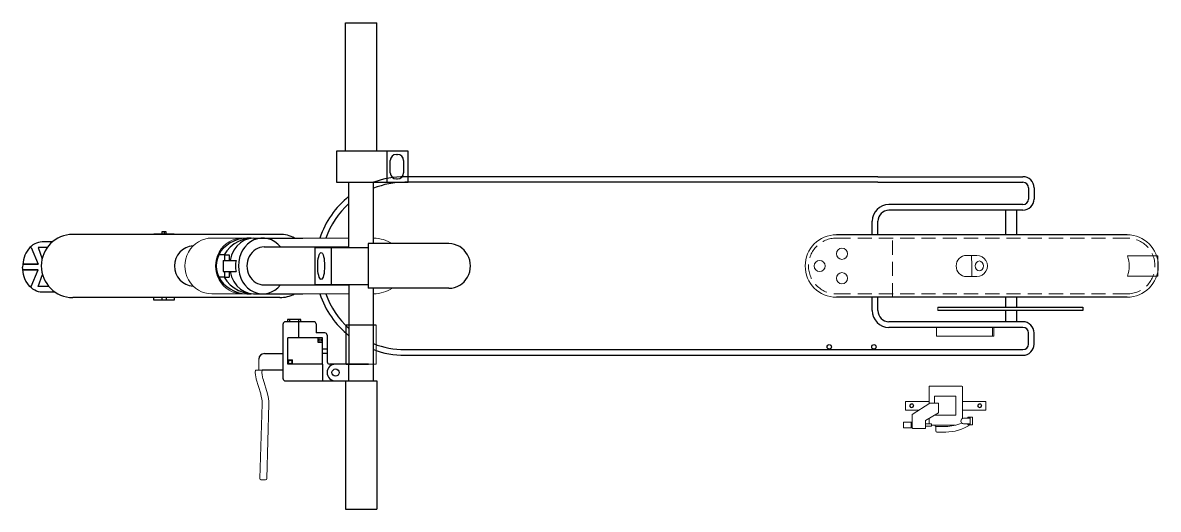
# Model space of a CAD drawing. Header units: millimetres. Extents: x 128 to 2207, y 112 to 1958.
# Drawn here: x 128 to 1146, y 112 to 548 of the extents above; entities that cross this region are included whole.
import ezdxf

# ---------------------------------------------------------------- set-up
doc = ezdxf.new("R2010")
doc.units = ezdxf.units.MM
doc.linetypes.add('TRAZOS', pattern=[19.05, 12.7, -6.35])
doc.layers.add('01_Contornos', color=7, linetype='Continuous', lineweight=20)
doc.layers.add('02_Ocultas', color=4, linetype='TRAZOS', lineweight=20)

msp = doc.modelspace()

# ---------------------------------------------------------------- linework, layer by layer
for p, q in [((417.2, 432.9), (417.2, 547.9)), ((417.2, 547.9), (445.2, 547.9)), ((445.2, 432.9), (445.2, 547.9)), ((473.2, 432.9), (409.2, 432.9)), ((409.2, 432.9), (409.2, 404.9)), ((454.2, 432.9), (454.2, 404.9)), ((462.7, 429.9), (463.7, 429.9)), ((473.2, 404.9), (473.2, 432.9)), ((457.2, 413.4), (457.2, 424.4)), ((469.2, 424.4), (469.2, 413.4)), ((462.7, 407.9), (463.7, 407.9)), ((409.2, 404.9), (473.2, 404.9)), ((1008.6, 379.9), (1008.6, 357.9)), ((1018.6, 379.9), (1018.6, 357.9)), ((263.5, 358.4), (245.5, 358.4)), ((245.5, 358.4), (245.5, 358.2)), ((254.5, 360.4), (252.5, 360.4)), ((252.5, 360.4), (252.5, 358.4)), ((256.5, 360.4), (254.5, 360.4)), ((254.5, 360.4), (254.5, 358.4)), ((256.5, 358.4), (256.5, 360.4)), ((263.5, 358.4), (263.5, 358.2)), ((335.1, 354.9), (378.8, 354.9)), ((344.3, 346.9), (420.2, 346.9)), ((389.7, 346.4), (389.7, 313.4)), ((389.7, 346.4), (437.3, 346.4)), ((404.2, 346.4), (404.2, 313.4)), ((509.8, 349.9), (437.3, 349.9)), ((437.3, 349.9), (437.3, 309.9)), ((437.3, 346.4), (437.3, 313.4)), ((308.6, 339.9), (303.6, 339.9)), ((308.6, 339.9), (308.6, 334.9)), ((308.6, 339.9), (312.9, 339.9)), ((312.9, 339.9), (312.9, 334.9)), ((307.5, 334.9), (319, 334.9)), ((307.5, 334.9), (307.5, 324.9)), ((308.6, 319.9), (303.6, 319.9)), ((307.5, 324.9), (319, 324.9)), ((308.6, 324.9), (308.6, 319.9)), ((308.6, 319.9), (312.9, 319.9)), ((312.9, 324.9), (312.9, 319.9)), ((344.3, 312.9), (420.2, 312.9)), ((389.7, 313.4), (437.3, 313.4)), ((509.8, 309.9), (437.3, 309.9)), ((245.5, 299.4), (245.5, 301.6)), ((263.5, 299.4), (245.5, 299.4)), ((252.5, 301.6), (252.5, 299.4)), ((256.5, 301.6), (256.5, 299.4)), ((263.5, 301.6), (263.5, 299.4)), ((335.1, 304.9), (378.8, 304.9)), ((1008.6, 301.9), (1008.6, 292.9)), ((1018.6, 301.9), (1018.6, 292.9)), ((1008.6, 289.9), (1008.6, 279.9)), ((1018.6, 289.9), (1018.6, 279.9)), ((361.2, 228.9), (361.2, 277.9)), ((388.7, 279.9), (363.2, 279.9)), ((377.2, 281.9), (365.2, 281.9)), ((365.2, 281.9), (365.2, 279.9)), ((367.2, 279.9), (367.2, 281.9)), ((375.2, 265.5), (375.2, 281.9)), ((377.2, 279.9), (377.2, 281.9)), ((390.7, 277.9), (390.7, 269.9)), ((417.7, 261.9), (417.7, 276.9)), ((444.7, 276.9), (417.7, 276.9)), ((365.6, 241.9), (365.6, 265.5)), ((396.4, 265.5), (365.6, 265.5)), ((398.7, 269.9), (390.7, 269.9)), ((392.4, 265.5), (392.4, 261.5)), ((396.4, 241.9), (396.4, 265.5)), ((400.7, 267.9), (400.7, 243.9)), ((392.4, 261.5), (396.4, 261.5)), ((396.4, 255.7), (400.7, 255.7)), ((417.7, 241.9), (417.7, 261.9)), ((365.6, 245.9), (369.6, 245.9)), ((369.6, 241.9), (369.6, 245.9)), ((396.4, 251.7), (400.7, 251.7)), ((396.4, 241.9), (365.6, 241.9)), ((396.4, 241.9), (396.4, 226.9)), ((437.8, 241.9), (402.7, 241.9)), ((417.7, 241.9), (437.8, 241.9)), ((363.2, 226.9), (445.2, 226.9)), ((417.2, 226.9), (417.2, 111.9)), ((417.2, 226.9), (440.6, 226.9)), ((445.2, 226.9), (445.2, 111.9)), ((417.2, 111.9), (445.2, 111.9))]:
    msp.add_line(p, q)
at = {"color": 40, "true_color": 0xf8d731}
for p, q in [((894.2, 409.9), (470.2, 409.9)), ((894.2, 409.9), (1024.2, 409.9)), ((420.2, 346.4), (420.2, 404.9)), ((442.2, 366.9), (442.2, 404.9)), ((894.2, 404.9), (470.2, 404.9)), ((894.2, 404.9), (1024.2, 404.9)), ((1029.2, 399.9), (1029.2, 389.9)), ((1034.2, 399.9), (1034.2, 389.9)), ((1024.2, 384.9), (904.2, 384.9)), ((1024.2, 379.9), (904.2, 379.9)), ((442.2, 349.9), (442.2, 366.9)), ((889.2, 357.9), (889.2, 369.9)), ((894.2, 357.9), (894.2, 369.9)), ((358.2, 358.2), (172.8, 358.2)), ((1117.6, 357.9), (857.1, 357.9)), ((135.5, 346.4), (134.3, 346.4)), ((135.5, 346.4), (141.8, 331.4)), ((149.9, 346.4), (141.8, 346.4)), ((141.8, 346.4), (145.2, 336.2)), ((154.5, 351.4), (145.3, 351.4)), ((141.8, 331.4), (128, 331.4)), ((141.8, 331.4), (128, 331.4)), ((141.8, 331.4), (128, 331.4)), ((128, 331.4), (141.8, 331.4)), ((141.8, 326.4), (128, 326.4)), ((141.8, 326.4), (128, 326.4)), ((141.8, 326.4), (128, 326.4)), ((128, 326.4), (141.8, 326.4)), ((135.5, 311.4), (141.8, 326.4)), ((141.8, 311.4), (145.5, 322.4)), ((135.5, 311.4), (134.3, 311.4)), ((151.4, 311.4), (141.8, 311.4)), ((157, 306.4), (145.3, 306.4)), ((420.2, 313.4), (420.2, 241.9)), ((442.2, 226.9), (442.2, 309.9)), ((358.2, 301.6), (172.8, 301.6)), ((1117.6, 301.9), (857.1, 301.9)), ((889.2, 289.9), (889.2, 301.9)), ((894.2, 289.9), (894.2, 301.9)), ((948, 292.9), (1078, 292.9)), ((1078, 289.9), (948, 289.9)), ((1078, 292.9), (1078, 289.9)), ((1024.2, 279.9), (904.2, 279.9)), ((1024.2, 274.9), (904.2, 274.9)), ((1029.2, 259.9), (1029.2, 269.9)), ((1034.2, 259.9), (1034.2, 269.9)), ((470.2, 254.9), (894.2, 254.9)), ((894.2, 254.9), (1024.2, 254.9)), ((344.4, 251.4), (361.2, 251.4)), ((470.2, 249.9), (894.2, 249.9)), ((894.2, 249.9), (1024.2, 249.9)), ((361.2, 236.4), (342.4, 236.4)), ((420.2, 226.9), (420.2, 241.9))]:
    msp.add_line(p, q, dxfattribs=at)
for centre, radius in [((394.4, 263.5), 1.1), ((850.7, 257.4), 2), ((890.7, 257.4), 2), ((367.6, 243.9), 1.6), ((408.2, 234.4), 3.2)]:
    msp.add_circle(centre, radius)
for centre, radius, start, end in [((462.7, 424.4), 5.5, 90, 180), ((463.7, 424.4), 5.5, 0, 90), ((462.7, 413.4), 5.5, 180, 270), ((463.7, 413.4), 5.5, 270, 0), ((470.2, 329.9), 80, 110.3641, 110.4796), ((281.8, 329.9), 18, 93.8136, 266.1864), ((363.2, 277.9), 2, 90, 180), ((388.7, 277.9), 2, 0, 90), ((398.7, 267.9), 2, 0, 90), ((402.7, 243.9), 2, 180, 270), ((408.2, 234.4), 7.5, 90, 270), ((363.2, 228.9), 2, 180, 270)]:
    msp.add_arc(centre, radius, start, end)
for centre, radius, start, end in [((470.2, 329.9), 80, 90, 110.4796), ((1024.2, 399.9), 10, 0, 90), ((470.2, 329.9), 75, 90, 111.913), ((1024.2, 399.9), 5, 0, 90), ((470.2, 329.9), 80, 128.6729, 161.79), ((1024.2, 389.9), 10, 270, 0), ((1024.2, 389.9), 5, 270, 0), ((470.2, 329.9), 75, 131.7999, 160.5288), ((904.2, 369.9), 15, 90, 180), ((904.2, 369.9), 10, 90, 180), ((172.8, 329.9), 28.3, 90, 270), ((358.2, 329.9), 28.3, 61.9993, 90), ((358.2, 329.9), 28.3, 270, 298.0007), ((470.2, 329.9), 80, 198.21, 231.3271), ((470.2, 329.9), 75, 199.4712, 228.2001), ((904.2, 289.9), 15, 180, 270), ((904.2, 289.9), 10, 180, 270), ((1024.2, 269.9), 10, 0, 90), ((1024.2, 269.9), 5, 0, 90), ((470.2, 329.9), 75, 248.087, 270), ((470.2, 329.9), 80, 249.5204, 270), ((1024.2, 259.9), 10, 270, 0), ((1024.2, 259.9), 5, 270, 0), ((344.4, 246.4), 5, 90, 180)]:
    msp.add_arc(centre, radius, start, end, dxfattribs=at)
for centre, major_axis, ratio, start_param, end_param in [((335.1, 329.9), (-29, 0), 0.86273, 4.55867, 5.871668), ((335.1, 329.9), (0, -25), 0.869333, 2.961996, 4.511031), ((342.9, 329.9), (0, -25), 0.869333, 2.318559, 7.106219), ((330.2, 329.9), (-29, 0), 0.86273, 4.627436, 7.938934), ((324.8, 329.9), (-29, 0), 0.86273, 4.712389, 4.712399), ((344.3, 329.9), (0, 17), 0.909107, 0, 3.141593), ((509.8, 329.9), (0, -20), 0.965926, 0, 3.141593), ((340.3, 329.9), (0, -25), 0.869333, 4.511031, 4.913747), ((335.1, 329.9), (-29, 0), 0.86273, 0.411517, 1.724515), ((335.1, 329.9), (0, -25), 0.869333, 4.913747, 6.462782)]:
    msp.add_ellipse(centre, major_axis=major_axis, ratio=ratio, start_param=start_param, end_param=end_param)
msp.add_ellipse((145.3, 328.9), major_axis=(0, 22.5), ratio=0.777778, start_param=6.283185, end_param=7.853982, dxfattribs=at)
msp.add_ellipse((395.3, 329.9), major_axis=(0, -12), ratio=0.258819)
at = {"color": 40, "true_color": 0xf8d731, "extrusion": (0, 0, -1)}
msp.add_ellipse((145.3, 328.9), major_axis=(0, -22.5), ratio=0.777778, start_param=6.283185, end_param=7.853982, dxfattribs=at)
at = {"layer": '01_Contornos', "color": 40, "true_color": 0xf8d731}
for p, q in [((297.4, 354.9), (420.2, 354.9)), ((982.8, 339.4), (973.6, 339.4)), ((978.4, 329.9), (978.2, 339.4)), ((1145.3, 338.9), (1118, 338.9)), ((1145.3, 320.9), (1145.3, 338.9)), ((978.4, 329.9), (978.4, 320.4)), ((982.8, 320.4), (973.6, 320.4)), ((1118, 320.9), (1145.3, 320.9)), ((297.4, 304.9), (420.2, 304.9)), ((948, 289.9), (948, 292.9)), ((946.7, 274.9), (946.7, 266.9)), ((996.9, 274.9), (996.9, 266.9)), ((998.3, 274.9), (998.3, 266.9)), ((946.7, 266.9), (998.3, 266.9)), ((339.4, 236.4), (339.4, 246.4)), ((336.4, 236.4), (342.4, 236.4)), ((337.1, 228.6), (341.2, 215.2)), ((343.2, 228.6), (347.2, 215.2)), ((342.4, 206.5), (340.4, 139.4)), ((348.5, 206.5), (346.5, 139.4)), ((345.5, 138.4), (341.4, 138.4))]:
    msp.add_line(p, q, dxfattribs=at)
at = {"layer": '01_Contornos'}
for p, q in [((444.7, 276.9), (444.7, 241.9)), ((444.7, 241.9), (437.8, 241.9)), ((940.1, 221.6), (940.1, 206.7)), ((969.6, 222.1), (940.6, 222.1)), ((970.1, 193.2), (970.1, 221.6)), ((919.1, 208.1), (919.1, 201.1)), ((940.1, 208.6), (919.6, 208.6)), ((940.7, 207.1), (925.1, 196.8)), ((940.7, 207.1), (948.6, 207.1)), ((948.6, 207.1), (948.6, 198.3)), ((970.1, 208.6), (990.6, 208.6)), ((991.1, 208.1), (991.1, 201.1)), ((919.6, 200.6), (930.8, 200.6)), ((925.1, 196.8), (925.1, 184.9)), ((948.6, 198.3), (937, 191.3)), ((990.6, 200.6), (970.1, 200.6)), ((971, 193.4), (975, 193.4)), ((979.2, 187.4), (979.2, 194.4)), ((925.6, 184.4), (936.5, 184.4)), ((937, 184.9), (937, 191.3)), ((940.1, 193.2), (940.1, 188.4)), ((942.3, 187.1), (963.5, 187.1)), ((955.4, 186.1), (946.1, 186.1)), ((946.1, 186.1), (946.1, 182.1)), ((946.1, 182.1), (946.1, 183.9)), ((971, 188.4), (975, 188.4)), ((947.1, 181.1), (955.2, 181.1))]:
    msp.add_line(p, q, dxfattribs=at)
at = {"layer": '01_Contornos', "lineweight": 20, "ltscale": 0.05}
for p, q in [((945.1, 213.1), (945.1, 207.1)), ((945.1, 213.1), (964.1, 213.1)), ((964.1, 196.1), (964.1, 213.1)), ((945.1, 196.1), (945.1, 196.2)), ((945.1, 196.1), (964.1, 196.1)), ((976.9, 194.4), (975, 194.4)), ((975, 193.4), (975, 194.4)), ((975, 193.4), (976.9, 193.4)), ((979.2, 194.4), (976.9, 194.4)), ((976.9, 187.4), (976.9, 194.4)), ((924.1, 189.9), (917.1, 189.9)), ((917.1, 189.9), (917.1, 184.9)), ((917.1, 184.9), (924.1, 184.9)), ((924.1, 184.9), (924.1, 189.9)), ((924.1, 189.9), (925.1, 189.9)), ((925.1, 184.9), (924.1, 184.9)), ((937, 188.4), (942.3, 188.4)), ((942.3, 186.4), (937, 186.4)), ((942.3, 188.4), (942.3, 186.4)), ((969.4, 189), (969.5, 189.1)), ((975, 188.4), (976.9, 188.4)), ((975, 187.4), (975, 188.4)), ((976.9, 187.4), (975, 187.4)), ((979.2, 187.4), (976.9, 187.4))]:
    msp.add_line(p, q, dxfattribs=at)
at = {"layer": '01_Contornos', "color": 40, "true_color": 0xf8d731}
for centre in [(862.1, 340.8), (842.1, 329.9), (862.1, 318.9)]:
    msp.add_circle(centre, 5, dxfattribs=at)
at = {"layer": '01_Contornos', "lineweight": 20, "ltscale": 0.05}
for centre, radius in [((924.6, 204.6), 1.75), ((924.6, 204.6), 1.5), ((985.6, 204.6), 1.75), ((985.6, 204.6), 1.5)]:
    msp.add_circle(centre, radius, dxfattribs=at)
at = {"layer": '01_Contornos', "color": 40, "true_color": 0xf8d731}
for centre, radius, start, end in [((857.1, 329.9), 28, 90, 270), ((1117.6, 329.9), 28, 270, 90), ((973.9, 329.9), 9.5, 90.1489, 269.8511), ((982.9, 329.9), 9.5, 269.6155, 90.3845), ((1094.6, 329.9), 25, 338.8998, 21.1002), ((356.3, 234.4), 20, 174.2608, 196.756), ((362.3, 234.4), 20, 174.2608, 196.756), ((312.4, 206.5), 30, 359.8671, 16.756), ((318.5, 206.5), 30, 359.8671, 16.756), ((341.4, 139.4), 1, 180, 270), ((345.5, 139.4), 1, 269.9362, 356.6335)]:
    msp.add_arc(centre, radius, start, end, dxfattribs=at)
at = {"layer": '01_Contornos', "lineweight": 20, "ltscale": 0.05}
for centre, start, end in [((940.6, 221.6), 90, 180), ((969.6, 221.6), 0, 90), ((919.6, 208.1), 90, 180), ((990.6, 208.1), 0, 90), ((919.6, 201.1), 180, 270), ((990.6, 201.1), 270, 0), ((925.6, 184.9), 180, 270), ((936.5, 184.9), 270, 0), ((946.1, 186.6), 90, 270)]:
    msp.add_arc(centre, 0.5, start, end, dxfattribs=at)
at = {"layer": '01_Contornos'}
for centre, radius, start, end in [((971.2, 190.9), 2.51, 95.0668, 264.9332), ((955.1, 221.6), 35.5, 270, 293.6492), ((955.1, 221.6), 40.5, 269.9383, 302.5678), ((947.1, 182.1), 1, 180, 270)]:
    msp.add_arc(centre, radius, start, end, dxfattribs=at)
at = {"layer": '01_Contornos', "color": 40, "true_color": 0xf8d731}
for centre, major_axis, ratio, start_param, end_param in [((297.4, 329.9), (0, 25), 0.965926, 6.283185, 9.424778), ((324.8, 329.9), (0, 25), 0.965926, 6.283185, 9.424778), ((441.2, 329.9), (30, 0), 0.833333, 7.210481, 7.819636), ((441.2, 329.9), (30, 0), 0.833333, 4.746734, 5.35589)]:
    msp.add_ellipse(centre, major_axis=major_axis, ratio=ratio, start_param=start_param, end_param=end_param, dxfattribs=at)
msp.add_ellipse((985.2, 329.9), major_axis=(0, 4.5), ratio=0.831442, dxfattribs=at)
at = {"layer": '02_Ocultas', "color": 40, "true_color": 0xf8d731}
for p, q in [((907.5, 301.9), (907.5, 357.9)), ((857.1, 354.9), (1117.6, 354.9)), ((857.1, 304.9), (1117.6, 304.9))]:
    msp.add_line(p, q, dxfattribs=at)
for centre, start, end in [((857.1, 329.9), 90, 270), ((1117.6, 329.9), 270, 90)]:
    msp.add_arc(centre, 25, start, end, dxfattribs=at)

doc.saveas('drawing.dxf')
